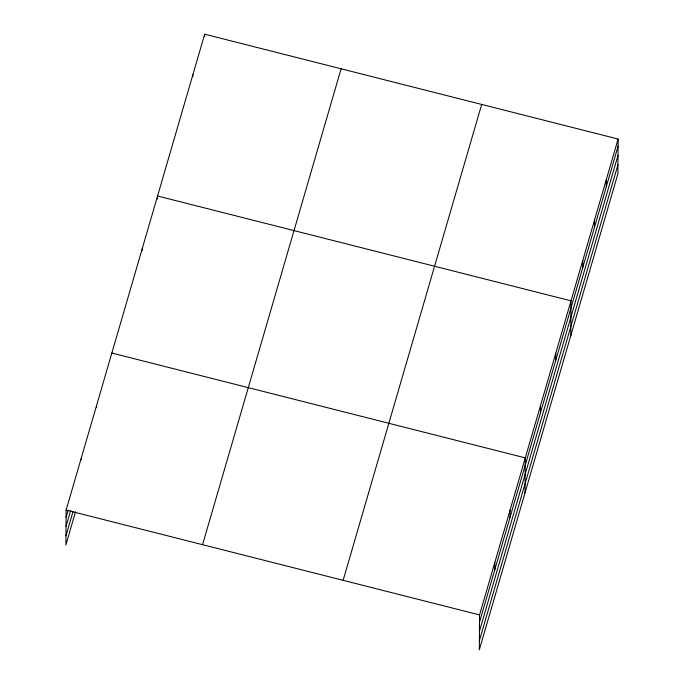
<?xml version="1.0" encoding="UTF-8"?>
<svg xmlns="http://www.w3.org/2000/svg" width="684" height="684" viewBox="0 0 684 684"><rect width="100%" height="100%" fill="white"/><g stroke="black" fill="none" stroke-linecap="round" stroke-linejoin="round"><path stroke-width="1.03" d="M618.114 139.04L479.561 614.925L479.322 649.8L617.874 173.916L618.114 139.04L204.678 34.2L66.126 510.084L65.886 544.96L75.556 511.743M81.353 459.802L81.37 457.741M96.598 407.459L96.606 405.39M142.315 250.412L142.332 248.352M157.551 199.095L157.568 196L571.003 300.84L570.764 335.716M192.888 76.719L192.905 74.65M204.661 36.269L204.678 34.2M494.754 569.806L494.806 562.581M509.999 517.455L510.042 510.23M525.038 492.754L525.286 457.887L111.851 353.047M540.48 412.76L540.522 405.535M555.716 360.417L555.767 353.192M582.734 267.615L582.785 260.39M594.507 227.165L594.558 219.94M606.289 186.715L606.34 179.49M66.083 517.318L68.126 510.264M66.015 526.441L70.709 510.332M65.946 535.837L72.983 511.675M202.567 544.686L341.111 68.793M343.129 580.331L481.681 104.438M479.518 622.149L618.062 146.265M479.45 631.272L618.003 155.388M479.381 640.677L617.934 164.793M66.126 510.084L479.561 614.925"/></g></svg>
